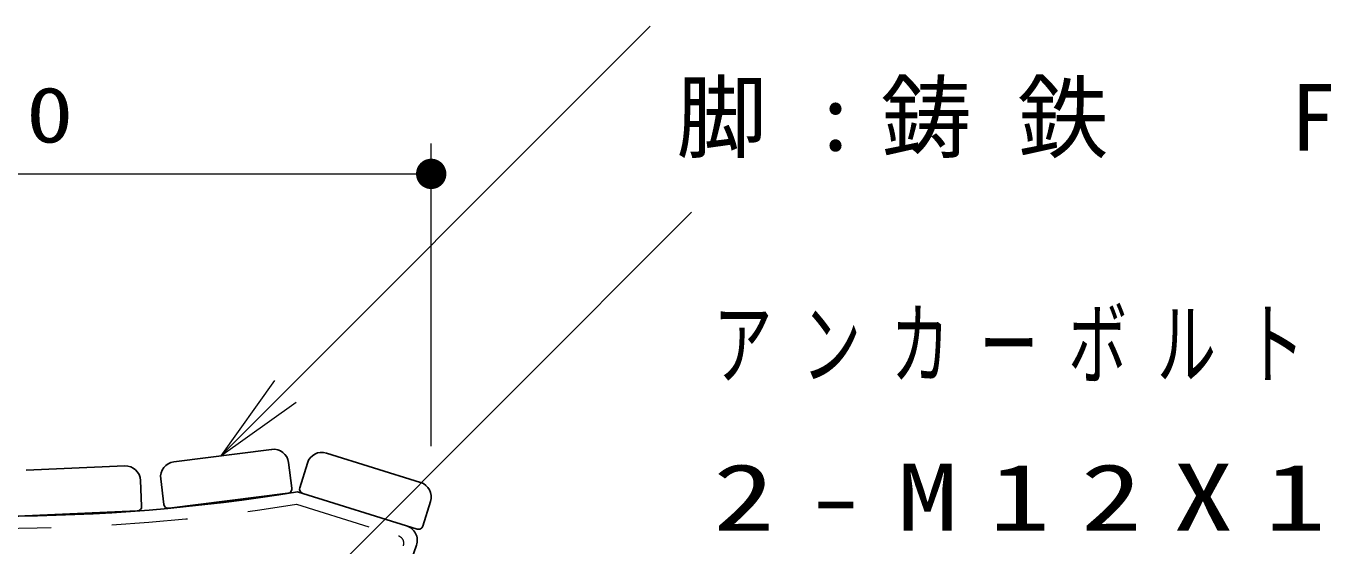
# Model space of a CAD drawing. Units: millimetres on the paper, scale 1:20. Extents: x -365 to 12, y -38 to 257.
# Drawn here: x -94.92 to -51.69, y 130.07 to 147.18 of the extents above; entities that cross this region are included whole.
import ezdxf

# ---------------------------------------------------------------- set-up
doc = ezdxf.new("R2010")
doc.units = ezdxf.units.MM
doc.linetypes.add('USER1', pattern=[4.5, 2.5, -2])
doc.layers.add('1_20', color=3, linetype='Continuous', lineweight=25)
doc.styles.add('ＭＳ ゴシック', font='')
doc.styles.get('ＭＳ ゴシック').set_extended_font_data('MS Gothic')

# ---------------------------------------------------------------- blocks, each defined once
blk = doc.blocks.new('open_arrow')
at = {"color": 0, "linetype": 'Continuous', "lineweight": -2}
blk.add_lwpolyline([(7.5, 1.25), (0, 0), (7.5, -1.25)], dxfattribs=at)
blk = doc.blocks.new('filled_dot')
at = {"color": 0, "linetype": 'Continuous', "lineweight": -2, "const_width": 1.25}
blk.add_lwpolyline([(-0.625, 0, 1), (0.625, 0, 1)], format="xyb", close=True, dxfattribs=at)

msp = doc.modelspace()

# ---------------------------------------------------------------- linework, layer by layer
at = {"layer": '1_20', "color": 7, "lineweight": 13}
for p, q in [((-88.501, 133.035), (-74.358, 147.177)), ((-81.571, 133.352), (-81.571, 143.317)), ((-109.992, 142.317), (-81.571, 142.317)), ((-87.137, 126.912), (-72.995, 141.054))]:
    msp.add_line(p, q, dxfattribs=at)
at = {"layer": '1_20'}
for p, q in [((-90.054, 132.838), (-86.83, 133.246)), ((-86.271, 132.813), (-86.164, 131.97)), ((-85.651, 132.798), (-85.905, 131.986)), ((-85.025, 133.126), (-81.923, 132.158)), ((-94.92, 132.564), (-91.673, 132.702)), ((-91.152, 132.223), (-91.116, 131.374)), ((-90.488, 132.28), (-90.381, 131.436)), ((-90.213, 131.306), (-86.294, 131.802)), ((-85.981, 131.853), (-82.035, 130.622)), ((-81.594, 131.532), (-81.847, 130.721)), ((-95.206, 131.05), (-91.26, 131.218)), ((-82.058, 130.09), (-82.308, 129.365))]:
    msp.add_line(p, q, dxfattribs=at)
at = {"layer": '1_20', "color": 7, "linetype": 'USER1', "lineweight": 13}
msp.add_line((-86.01, 131.443), (-82.649, 130.395), dxfattribs=at)
at = {"layer": '1_20'}
for centre, radius, start, end in [((-86.767, 132.75), 0.5, 7.211, 97.211), ((-89.991, 132.342), 0.5, 97.211, 187.2109), ((-85.174, 132.649), 0.5, 72.6745, 162.6745), ((-91.652, 132.202), 0.5, 2.4355, 92.4355), ((-86.313, 131.951), 0.15, 277.211, 7.211), ((-85.761, 131.942), 0.15, 162.6745, 252.6745), ((-82.071, 131.681), 0.5, 342.6746, 72.6745), ((-95.781, 191.047), 60, 260.59955, 279.40046), ((-90.232, 131.455), 0.15, 187.211, 277.211), ((-91.266, 131.368), 0.15, 272.4355, 2.4355), ((-82.531, 130.253), 0.5, 340.9743, 72.6745), ((-81.99, 130.765), 0.15, 252.6746, 342.6746)]:
    msp.add_arc(centre, radius, start, end, dxfattribs=at)
at = {"layer": '1_20', "color": 7, "linetype": 'USER1', "lineweight": 13}
for centre, radius, start, end in [((-95.781, 191.047), 60.4, 260.68982, 279.31016), ((-82.723, 130.156), 0.25, 340.9744, 72.6744)]:
    msp.add_arc(centre, radius, start, end, dxfattribs=at)

# ---------------------------------------------------------------- block references
at = {"layer": '1_20', "color": 7, "lineweight": 13, "xscale": 0.4, "yscale": 0.4}
for name, p, rotation in [('filled_dot', (-81.571, 142.317), 180), ('open_arrow', (-88.501, 133.035), 45)]:
    msp.add_blockref(name, p, dxfattribs=dict(at, rotation=rotation))

# ---------------------------------------------------------------- texts
at = {"layer": '1_20', "color": 7, "style": 'ＭＳ ゴシック'}
for s, insert, char_height, attachment_point in [('\\T1.5;脚:鋳鉄\u3000FC\\~200', (-73.491, 144.054), 2.199, 4), ('\\T1.33;\\W1.25;570', (-95.961, 143.317), 1.833, 8), ('\\T1.5;\\W0.65;アンカーボルト', (-72.276, 136.656), 2.199, 4), ('\\T1.5;\\W1.35;2-M12X150L', (-72.276, 131.656), 2.199, 4)]:
    msp.add_mtext(s, dxfattribs=dict(at, insert=insert, char_height=char_height, attachment_point=attachment_point))

doc.saveas('drawing.dxf')
